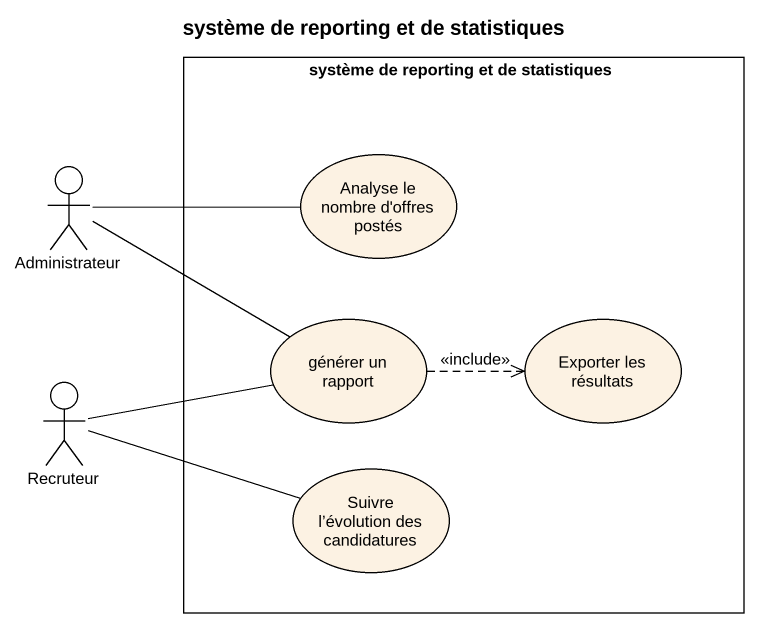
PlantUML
@startuml
title système de reporting et de statistiques
rectangle "système de reporting et de statistiques" as système_de_reporting_et_de {
  usecase "Analyse le nombre d'offres postés" as Analyse_le_nombre_d_offres
  usecase "générer un rapport" as générer_un_rapport
  usecase "Exporter les résultats" as Exporter_les_résultats
  usecase "Suivre l’évolution des candidatures" as Suivre_l_évolution_des
}
actor Administrateur
actor Recruteur
Administrateur -right- Analyse_le_nombre_d_offres
Administrateur -right- générer_un_rapport
générer_un_rapport .right.> Exporter_les_résultats : <<include>>
Recruteur -right- générer_un_rapport
Recruteur -right- Suivre_l_évolution_des
@enduml
